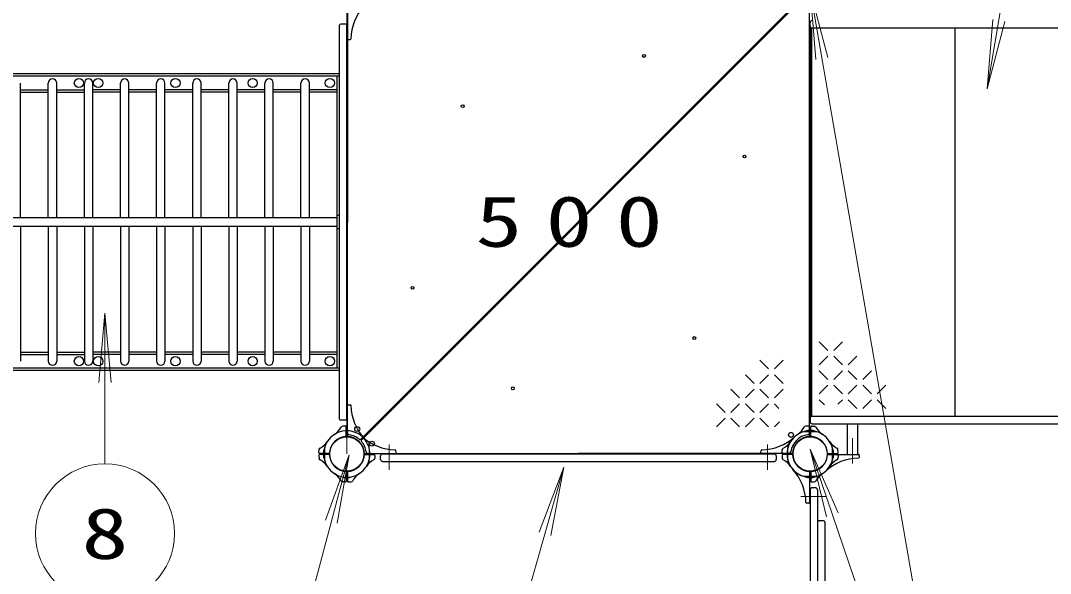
# Model space of a CAD drawing. Units: millimetres on the paper. Extents: x -385 to 0, y -594 to 267.
# Drawn here: x -257.94 to -213.48, y 143.29 to 167.13 of the extents above; entities that cross this region are included whole.
import ezdxf
from ezdxf.enums import TextEntityAlignment as Align

# ---------------------------------------------------------------- set-up
doc = ezdxf.new("R2010")
doc.units = ezdxf.units.MM
doc.linetypes.add('USER2', pattern=[6, 3, -1, 1, -1])
doc.layers.add('LY_1', color=7, linetype='Continuous', lineweight=25)
doc.styles.add('ＭＳ ゴシック', font='')
doc.styles.get('ＭＳ ゴシック').set_extended_font_data('MS Gothic')

msp = doc.modelspace()

# ---------------------------------------------------------------- linework, layer by layer
at = {"layer": 'LY_1', "lineweight": 13}
for p, q in [((-214.769, 172.635), (-216.204, 164.18)), ((-223.851, 168.436), (-223.597, 165.447)), ((-223.851, 168.436), (-223.081, 165.536)), ((-217.334, 130.957), (-223.851, 168.436)), ((-216.204, 164.18), (-215.962, 167.17)), ((-216.204, 164.18), (-215.446, 167.083)), ((-254.294, 154.505), (-254.555, 151.517)), ((-254.294, 154.505), (-254.032, 151.517)), ((-254.294, 148.01), (-254.294, 154.505)), ((-223.079, 152.904), (-223.454, 153.279)), ((-222.454, 153.279), (-222.829, 152.904)), ((-223.079, 152.654), (-223.454, 152.279)), ((-222.454, 152.279), (-222.829, 152.654)), ((-221.829, 152.654), (-222.204, 152.279)), ((-226.019, 152.479), (-225.644, 152.104)), ((-225.019, 152.479), (-225.394, 152.104)), ((-226.644, 151.854), (-226.269, 151.479)), ((-225.644, 151.854), (-226.019, 151.479)), ((-225.394, 151.854), (-225.019, 151.479)), ((-223.079, 151.654), (-223.454, 152.029)), ((-222.454, 152.029), (-222.829, 151.654)), ((-221.829, 151.654), (-222.204, 152.029)), ((-221.204, 152.029), (-221.579, 151.654)), ((-227.269, 151.229), (-226.894, 150.854)), ((-226.269, 151.229), (-226.644, 150.854)), ((-226.019, 151.229), (-225.644, 150.854)), ((-225.019, 151.229), (-225.394, 150.854)), ((-223.079, 151.404), (-223.454, 151.029)), ((-222.454, 151.029), (-222.829, 151.404)), ((-221.829, 151.404), (-222.204, 151.029)), ((-221.204, 151.029), (-221.579, 151.404)), ((-220.579, 151.404), (-220.954, 151.029)), ((-223.232, 150.557), (-223.454, 150.779)), ((-222.454, 150.779), (-222.654, 150.58)), ((-221.829, 150.404), (-222.204, 150.779)), ((-221.204, 150.779), (-221.579, 150.404)), ((-220.579, 150.404), (-220.954, 150.779)), ((-227.894, 150.604), (-227.519, 150.229)), ((-226.894, 150.604), (-227.269, 150.229)), ((-226.644, 150.604), (-226.269, 150.229)), ((-225.644, 150.604), (-226.019, 150.229)), ((-225.394, 150.604), (-225.195, 150.405)), ((-227.519, 149.979), (-227.894, 149.604)), ((-227.269, 149.979), (-226.894, 149.604)), ((-226.269, 149.979), (-226.644, 149.604)), ((-226.019, 149.979), (-225.644, 149.604)), ((-225.172, 149.827), (-225.394, 149.604)), ((-223.854, 148.643), (-223.137, 145.73)), ((-223.854, 148.643), (-222.642, 145.898)), ((-217.787, 130.841), (-223.854, 148.643)), ((-245.783, 140.787), (-243.752, 148.403)), ((-243.752, 148.403), (-244.775, 145.583)), ((-243.752, 148.403), (-244.27, 145.448)), ((-236.489, 140.863), (-234.478, 147.862)), ((-234.478, 147.862), (-235.555, 145.062)), ((-234.478, 147.862), (-235.052, 144.918))]:
    msp.add_line(p, q, dxfattribs=at)
at = {"layer": 'LY_1', "linetype": 'USER2', "lineweight": 13}
for p, q in [((-243.851, 168.436), (-243.851, 148.436)), ((-223.519, 149.394), (-224.183, 149.394)), ((-222.018, 148.03), (-222.018, 149.115)), ((-244.809, 148.104), (-244.809, 148.768)), ((-242.893, 148.104), (-242.893, 148.768)), ((-242.018, 148.842), (-242.018, 147.757)), ((-225.684, 148.842), (-225.684, 147.757)), ((-224.809, 148.768), (-224.809, 148.104)), ((-222.893, 148.768), (-222.893, 148.104)), ((-223.519, 147.478), (-224.183, 147.478)), ((-224.257, 146.603), (-223.172, 146.603))]:
    msp.add_line(p, q, dxfattribs=at)
at = {"layer": 'LY_1'}
for p, q in [((-243.826, 167.655), (-243.826, 158.436)), ((-243.257, 149.065), (-224.48, 167.842)), ((-243.222, 149.03), (-224.445, 167.807)), ((-223.876, 158.436), (-223.876, 167.526)), ((-244.168, 149.944), (-244.168, 166.928)), ((-243.901, 166.978), (-244.118, 166.978)), ((-243.851, 149.944), (-243.851, 166.928)), ((-223.851, 166.894), (-223.851, 167.044)), ((-223.851, 166.811), (-211.351, 166.811)), ((-223.851, 166.811), (-223.851, 150.061)), ((-223.798, 166.811), (-223.798, 150.061)), ((-217.601, 166.811), (-217.601, 150.061)), ((-243.791, 166.312), (-243.704, 166.317)), ((-244.168, 164.828), (-265.834, 164.828)), ((-244.168, 164.728), (-265.834, 164.728)), ((-244.268, 152.144), (-244.268, 164.728)), ((-257.937, 158.617), (-257.937, 164.429)), ((-257.937, 164.144), (-256.74, 164.144)), ((-256.74, 158.617), (-256.74, 164.429)), ((-256.378, 158.617), (-256.378, 164.429)), ((-256.378, 164.144), (-255.182, 164.144)), ((-255.182, 158.617), (-255.182, 164.429)), ((-254.82, 158.617), (-254.82, 164.429)), ((-253.623, 164.144), (-254.82, 164.144)), ((-253.623, 158.617), (-253.623, 164.429)), ((-253.262, 158.617), (-253.262, 164.429)), ((-252.065, 164.144), (-253.262, 164.144)), ((-252.065, 158.617), (-252.065, 164.429)), ((-251.703, 158.617), (-251.703, 164.429)), ((-250.507, 164.144), (-251.703, 164.144)), ((-250.507, 158.617), (-250.507, 164.429)), ((-250.145, 158.617), (-250.145, 164.429)), ((-248.948, 164.144), (-250.145, 164.144)), ((-248.948, 158.617), (-248.948, 164.429)), ((-248.587, 158.617), (-248.587, 164.429)), ((-247.39, 164.144), (-248.587, 164.144)), ((-247.39, 158.617), (-247.39, 164.429)), ((-247.028, 158.617), (-247.028, 164.429)), ((-245.832, 164.144), (-247.028, 164.144)), ((-245.832, 158.617), (-245.832, 164.429)), ((-245.47, 158.617), (-245.47, 164.429)), ((-244.268, 164.144), (-245.47, 164.144)), ((-257.937, 164.044), (-256.74, 164.044)), ((-256.378, 164.044), (-255.182, 164.044)), ((-253.623, 164.044), (-254.82, 164.044)), ((-252.065, 164.044), (-253.262, 164.044)), ((-250.507, 164.044), (-251.703, 164.044)), ((-248.948, 164.044), (-250.145, 164.044)), ((-247.39, 164.044), (-248.587, 164.044)), ((-245.832, 164.044), (-247.028, 164.044)), ((-244.268, 164.044), (-245.47, 164.044)), ((-244.168, 158.728), (-244.268, 158.728)), ((-244.268, 158.617), (-265.734, 158.617)), ((-243.826, 149.217), (-243.826, 158.436)), ((-223.876, 149.217), (-223.876, 158.436)), ((-244.268, 158.255), (-265.734, 158.255)), ((-257.937, 158.255), (-257.937, 152.443)), ((-256.74, 158.255), (-256.74, 152.443)), ((-256.378, 158.255), (-256.378, 152.443)), ((-255.182, 158.255), (-255.182, 152.443)), ((-254.82, 158.255), (-254.82, 152.443)), ((-253.623, 158.255), (-253.623, 152.443)), ((-253.262, 158.255), (-253.262, 152.443)), ((-252.065, 158.255), (-252.065, 152.443)), ((-251.703, 158.255), (-251.703, 152.443)), ((-250.507, 158.255), (-250.507, 152.443)), ((-250.145, 158.255), (-250.145, 152.443)), ((-248.948, 158.255), (-248.948, 152.443)), ((-248.587, 158.255), (-248.587, 152.443)), ((-247.39, 158.255), (-247.39, 152.443)), ((-247.028, 158.255), (-247.028, 152.443)), ((-245.832, 158.255), (-245.832, 152.443)), ((-245.47, 158.255), (-245.47, 152.443)), ((-244.168, 158.144), (-244.268, 158.144)), ((-257.937, 152.828), (-256.74, 152.828)), ((-257.937, 152.728), (-256.74, 152.728)), ((-256.378, 152.828), (-255.182, 152.828)), ((-256.378, 152.728), (-255.182, 152.728)), ((-253.623, 152.828), (-254.82, 152.828)), ((-253.623, 152.728), (-254.82, 152.728)), ((-252.065, 152.828), (-253.262, 152.828)), ((-252.065, 152.728), (-253.262, 152.728)), ((-250.507, 152.828), (-251.703, 152.828)), ((-250.507, 152.728), (-251.703, 152.728)), ((-248.948, 152.828), (-250.145, 152.828)), ((-248.948, 152.728), (-250.145, 152.728)), ((-247.39, 152.828), (-248.587, 152.828)), ((-247.39, 152.728), (-248.587, 152.728)), ((-245.832, 152.828), (-247.028, 152.828)), ((-245.832, 152.728), (-247.028, 152.728)), ((-244.268, 152.828), (-245.47, 152.828)), ((-244.268, 152.728), (-245.47, 152.728)), ((-244.168, 152.144), (-265.834, 152.144)), ((-244.168, 152.044), (-265.834, 152.044)), ((-243.791, 150.56), (-243.704, 150.556)), ((-243.901, 149.894), (-244.118, 149.894)), ((-223.851, 150.061), (-211.351, 150.061)), ((-223.851, 149.978), (-223.851, 149.828)), ((-243.91, 149.643), (-244.032, 149.639)), ((-243.876, 149.217), (-243.876, 149.61)), ((-223.91, 149.643), (-224.032, 149.639)), ((-224.018, 149.422), (-224.018, 149.425)), ((-223.826, 149.217), (-223.826, 149.61)), ((-223.791, 149.643), (-223.66, 149.639)), ((-223.768, 149.744), (-211.434, 149.744)), ((-223.684, 149.422), (-223.684, 149.425)), ((-222.244, 148.411), (-222.244, 149.744)), ((-221.791, 148.411), (-221.791, 149.744)), ((-245.058, 148.496), (-245.054, 148.617)), ((-244.837, 148.603), (-244.84, 148.603)), ((-241.727, 148.496), (-241.732, 148.583)), ((-225.975, 148.496), (-225.97, 148.583)), ((-225.058, 148.496), (-225.054, 148.627)), ((-222.865, 148.603), (-222.862, 148.603)), ((-222.644, 148.496), (-222.648, 148.617)), ((-245.058, 148.377), (-245.054, 148.246)), ((-244.632, 148.461), (-245.025, 148.461)), ((-244.632, 148.411), (-245.025, 148.411)), ((-244.837, 148.269), (-244.84, 148.269)), ((-243.07, 148.461), (-233.851, 148.461)), ((-243.07, 148.411), (-242.677, 148.411)), ((-242.644, 148.377), (-242.648, 148.255)), ((-242.393, 148.203), (-242.393, 148.353)), ((-242.309, 148.436), (-225.393, 148.436)), ((-242.309, 148.119), (-225.393, 148.119)), ((-224.632, 148.461), (-233.851, 148.461)), ((-225.309, 148.203), (-225.309, 148.353)), ((-225.058, 148.377), (-225.054, 148.255)), ((-224.632, 148.411), (-225.025, 148.411)), ((-223.07, 148.461), (-222.677, 148.461)), ((-223.07, 148.411), (-221.76, 148.411)), ((-222.865, 148.269), (-222.862, 148.269)), ((-222.644, 148.377), (-222.648, 148.246)), ((-221.727, 148.376), (-221.732, 148.289)), ((-243.876, 147.655), (-243.876, 147.262)), ((-243.826, 147.655), (-243.826, 147.262)), ((-223.876, 147.655), (-223.876, 146.345)), ((-223.826, 147.655), (-223.826, 147.262)), ((-243.91, 147.229), (-244.042, 147.233)), ((-244.018, 147.45), (-244.018, 147.447)), ((-243.791, 147.229), (-243.67, 147.233)), ((-243.684, 147.45), (-243.684, 147.447)), ((-224.018, 147.45), (-224.018, 147.447)), ((-223.791, 147.229), (-223.67, 147.233)), ((-223.684, 147.45), (-223.684, 147.447)), ((-223.851, 146.894), (-223.851, 129.978)), ((-223.618, 146.978), (-223.768, 146.978)), ((-223.534, 146.894), (-223.534, 129.978)), ((-223.911, 146.312), (-223.998, 146.317)), ((-223.268, 145.551), (-223.484, 145.551)), ((-223.218, 145.501), (-223.218, 131.236))]:
    msp.add_line(p, q, dxfattribs=at)
for centre, radius in [((-231.018, 165.603), 0.0625), ((-255.418, 164.436), 0.2), ((-254.584, 164.436), 0.2), ((-251.251, 164.436), 0.2), ((-247.918, 164.436), 0.2), ((-244.584, 164.436), 0.2), ((-238.851, 163.436), 0.0625), ((-226.684, 161.269), 0.0625), ((-241.018, 155.603), 0.0625), ((-228.851, 153.436), 0.0625), ((-255.418, 152.436), 0.2), ((-254.584, 152.436), 0.2), ((-251.251, 152.436), 0.2), ((-247.918, 152.436), 0.2), ((-244.584, 152.436), 0.2), ((-236.684, 151.269), 0.0625), ((-243.405, 149.514), 0.108), ((-243.851, 148.436), 0.743), ((-242.773, 148.882), 0.108), ((-224.676, 149.261), 0.108), ((-223.851, 148.436), 0.743)]:
    msp.add_circle(centre, radius, dxfattribs=at)
at = {"layer": 'LY_1', "lineweight": 13}
msp.add_circle((-254.294, 145.01), 3, dxfattribs=at)
at = {"layer": 'LY_1'}
for centre, radius, start, end in [((-241.506, 166.308), 2.167, 137.7828, 178.9159), ((-244.118, 166.928), 0.05, 90, 180), ((-243.901, 166.928), 0.05, 0, 90), ((-223.768, 167.044), 0.0833, 90, 180), ((-223.768, 166.894), 0.0833, 180, 270), ((-243.793, 166.345), 0.0333, 180, 273), ((-243.705, 166.35), 0.0333, 273, 358.9158), ((-256.559, 164.429), 0.181, 0, 180), ((-255.001, 164.429), 0.181, 0, 180), ((-253.443, 164.429), 0.181, 0, 180), ((-251.884, 164.429), 0.181, 0, 180), ((-250.326, 164.429), 0.181, 0, 180), ((-248.768, 164.429), 0.181, 0, 180), ((-247.209, 164.429), 0.181, 0, 180), ((-245.651, 164.429), 0.181, 0, 180), ((-256.559, 152.443), 0.181, 180, 0), ((-255.001, 152.443), 0.181, 180, 0), ((-253.443, 152.443), 0.181, 180, 0), ((-251.884, 152.443), 0.181, 180, 0), ((-250.326, 152.443), 0.181, 180, 0), ((-248.768, 152.443), 0.181, 180, 0), ((-247.209, 152.443), 0.181, 180, 0), ((-245.651, 152.443), 0.181, 180, 0), ((-243.793, 150.527), 0.0333, 87, 180), ((-243.705, 150.522), 0.0333, 1.0841, 87), ((-241.506, 150.564), 2.167, 181.0841, 222.2172), ((-244.118, 149.944), 0.05, 180, 270), ((-243.901, 149.944), 0.05, 270, 0), ((-223.768, 149.978), 0.0833, 90, 180), ((-243.851, 148.436), 1, 90, 180), ((-244.842, 149.978), 0.833, 302.7272, 332.5412), ((-244.029, 149.556), 0.0833, 92, 152.5412), ((-243.909, 149.61), 0.0333, 0, 92), ((-243.851, 148.436), 1, 47.7828, 90), ((-223.851, 148.436), 1, 90, 180), ((-224.842, 149.978), 0.833, 302.7272, 332.5412), ((-224.029, 149.556), 0.0833, 92, 152.5412), ((-224.001, 149.425), 0.0167, 98.6269, 180), ((-223.851, 148.436), 1.017, 90, 98.6269), ((-223.909, 149.61), 0.0333, 0, 92), ((-223.768, 149.828), 0.0833, 180, 270), ((-223.851, 148.436), 1.017, 81.3731, 90), ((-223.851, 148.436), 1, 0, 90), ((-223.793, 149.61), 0.0333, 88, 180), ((-223.701, 149.425), 0.0167, 0, 81.3731), ((-223.673, 149.556), 0.0833, 27.4588, 88), ((-222.86, 149.978), 0.833, 207.4588, 237.2728), ((-245.393, 149.427), 0.833, 297.4588, 327.2728), ((-243.851, 148.436), 0.75, 90, 180), ((-243.909, 149.217), 0.0333, 274.2707, 0), ((-243.851, 148.436), 0.75, 0, 90), ((-243.743, 149.346), 0.0833, 180, 263.2128), ((-243.793, 149.217), 0.0333, 180, 265.7293), ((-243.851, 148.436), 0.833, 48.8594, 83.2128), ((-243.281, 149.089), 0.0333, 228.8594, 315), ((-243.198, 149.006), 0.0333, 135, 221.1406), ((-243.851, 148.436), 0.833, 6.7872, 41.1406), ((-241.723, 150.781), 2.167, 227.7828, 268.9158), ((-243.851, 148.436), 1, 0, 42.2172), ((-225.979, 150.781), 2.167, 271.0842, 312.2172), ((-225.393, 149.427), 0.833, 297.4588, 327.2728), ((-223.851, 148.436), 0.833, 96.7872, 173.2128), ((-223.851, 148.436), 0.75, 90, 180), ((-223.959, 149.346), 0.0833, 276.7872, 0), ((-223.909, 149.217), 0.0333, 274.2707, 0), ((-223.851, 148.436), 0.75, 0, 90), ((-223.793, 149.217), 0.0333, 180, 265.7293), ((-222.309, 149.427), 0.833, 212.7272, 242.5412), ((-244.971, 148.614), 0.0833, 117.4588, 178), ((-243.851, 148.436), 1.017, 171.3731, 180), ((-244.84, 148.586), 0.0167, 90, 171.3731), ((-242.941, 148.544), 0.0833, 186.7872, 270), ((-241.765, 148.582), 0.0333, 3, 88.9159), ((-225.937, 148.582), 0.0333, 91.0841, 177), ((-224.971, 148.614), 0.0833, 117.4588, 178), ((-224.761, 148.544), 0.0833, 270, 353.2128), ((-222.862, 148.586), 0.0167, 8.6269, 90), ((-223.851, 148.436), 1.017, 0, 8.6269), ((-222.731, 148.614), 0.0833, 2, 62.5412), ((-245.025, 148.494), 0.0333, 178, 270), ((-245.025, 148.378), 0.0333, 90, 182), ((-244.971, 148.258), 0.0833, 182, 242.5412), ((-245.393, 147.445), 0.833, 32.7272, 62.5412), ((-243.851, 148.436), 1.017, 180, 188.6269), ((-244.84, 148.286), 0.0167, 188.6269, 270), ((-243.851, 148.436), 1, 180, 270), ((-244.632, 148.494), 0.0333, 270, 355.7293), ((-244.632, 148.378), 0.0333, 4.2707, 90), ((-243.851, 148.436), 0.75, 180, 270), ((-243.851, 148.436), 0.75, 270, 0), ((-243.851, 148.436), 1, 270, 0), ((-243.07, 148.494), 0.0333, 184.2707, 270), ((-243.07, 148.378), 0.0333, 90, 175.7293), ((-242.309, 147.445), 0.833, 117.4588, 147.2728), ((-242.731, 148.258), 0.0833, 297.4588, 358), ((-242.677, 148.378), 0.0333, 358, 90), ((-242.309, 148.353), 0.0833, 90, 180), ((-242.309, 148.203), 0.0833, 180, 270), ((-241.76, 148.494), 0.0333, 270, 3), ((-225.942, 148.494), 0.0333, 177, 270), ((-225.393, 148.353), 0.0833, 0, 90), ((-225.393, 148.203), 0.0833, 270, 0), ((-225.025, 148.494), 0.0333, 178, 270), ((-225.025, 148.378), 0.0333, 90, 182), ((-224.971, 148.258), 0.0833, 182, 242.5412), ((-225.393, 147.445), 0.833, 32.7272, 62.5412), ((-223.851, 148.436), 1, 180, 270), ((-224.632, 148.494), 0.0333, 270, 355.7293), ((-224.632, 148.378), 0.0333, 4.2707, 90), ((-223.851, 148.436), 0.75, 180, 270), ((-223.851, 148.436), 1, 270, 0), ((-223.851, 148.436), 0.75, 270, 0), ((-221.723, 146.091), 2.167, 91.0841, 132.2172), ((-223.07, 148.494), 0.0333, 184.2707, 270), ((-223.07, 148.378), 0.0333, 90, 175.7293), ((-222.309, 147.445), 0.833, 117.4588, 147.2728), ((-222.862, 148.286), 0.0167, 270, 351.3731), ((-223.851, 148.436), 1.017, 351.3731, 0), ((-222.731, 148.258), 0.0833, 297.4588, 358), ((-222.677, 148.494), 0.0333, 270, 2), ((-222.677, 148.378), 0.0333, 358, 90), ((-221.765, 148.29), 0.0333, 271.0842, 357), ((-221.76, 148.378), 0.0333, 357, 90), ((-243.909, 147.655), 0.0333, 0, 85.7293), ((-243.793, 147.655), 0.0333, 94.2707, 180), ((-226.196, 146.308), 2.167, 1.0841, 42.2172), ((-223.909, 147.655), 0.0333, 0, 85.7293), ((-223.793, 147.655), 0.0333, 94.2707, 180), ((-244.842, 146.894), 0.833, 27.4588, 57.2728), ((-244.029, 147.316), 0.0833, 207.4588, 268), ((-244.001, 147.447), 0.0167, 180, 261.3731), ((-243.851, 148.436), 1.017, 261.3731, 270), ((-243.909, 147.262), 0.0333, 268, 0), ((-243.851, 148.436), 1.017, 270, 278.6269), ((-243.793, 147.262), 0.0333, 180, 272), ((-243.701, 147.447), 0.0167, 278.6269, 0), ((-243.673, 147.316), 0.0833, 272, 332.5412), ((-242.86, 146.894), 0.833, 122.7272, 152.5412), ((-224.001, 147.447), 0.0167, 180, 261.3731), ((-223.851, 148.436), 1.017, 261.3731, 270), ((-223.851, 148.436), 1.017, 270, 278.6269), ((-223.793, 147.262), 0.0333, 180, 272), ((-223.701, 147.447), 0.0167, 278.6269, 0), ((-223.673, 147.316), 0.0833, 272, 332.5412), ((-222.86, 146.894), 0.833, 122.7272, 152.5412), ((-223.768, 146.894), 0.0833, 90, 180), ((-223.618, 146.894), 0.0833, 0, 90), ((-223.997, 146.35), 0.0333, 181.0841, 267), ((-223.909, 146.345), 0.0333, 267, 0), ((-223.484, 145.501), 0.05, 90, 180), ((-223.268, 145.501), 0.05, 0, 90)]:
    msp.add_arc(centre, radius, start, end, dxfattribs=at)

# ---------------------------------------------------------------- texts
at = {"layer": 'LY_1', "style": 'ＭＳ ゴシック', "width": 1.35}
msp.add_text('8', height=2.199, dxfattribs=at).set_placement((-254.294, 145.01), align=Align.MIDDLE_CENTER)
at = {"layer": 'LY_1', "insert": (-238.298, 158.454), "char_height": 2.199, "attachment_point": 4, "style": 'ＭＳ ゴシック'}
msp.add_mtext('\\T1.5;\\W1.35;500', dxfattribs=at)

doc.saveas('drawing.dxf')
